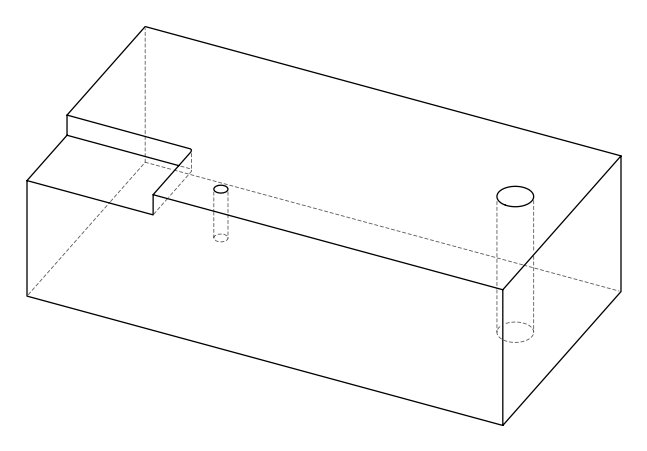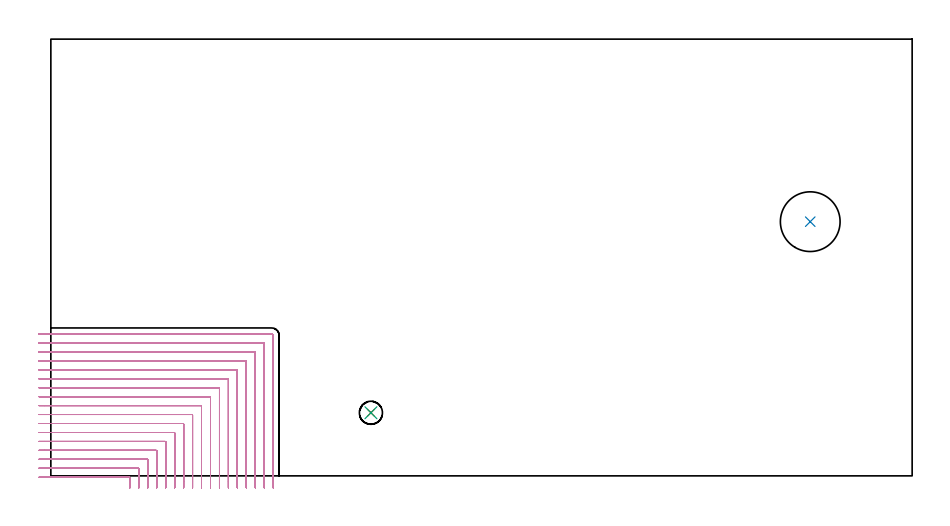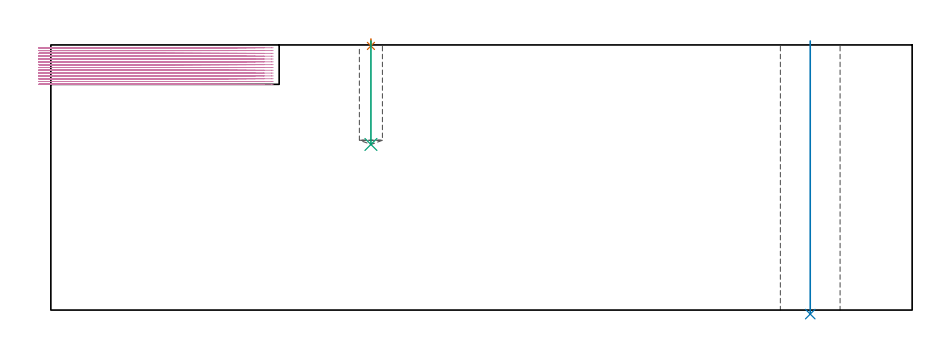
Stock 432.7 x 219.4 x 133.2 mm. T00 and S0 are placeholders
(PLAN: 4 operations, 3 tool changes, 65.3 min)
(1 SPOT_DRILL | STEP1POCKET | NXT0321_9005460120000 | 0.03 min | 4 mm3)
(2 INDEXABLE_INSERT_DRILL_THROUGH_HOLE_FROM_SOLID | STEP1HOLE | NXT0302_031 | 0.55 min | 94078 mm3)
(3 DRILL_BLIND_HOLE_INTO_CENTER | STEP1POCKET | NXT0301_087 | 0.21 min | 5112 mm3)
(4 MILL_CORNER_NOTCH_RECTANGULAR | CORNER_NOTCH_RECTANGULAR | UGT0201_014 | Follow Part, ap 1.5, ae 75% | 64.52 min | 168686 mm3)
(TOOL NXT0321_9005460120000 | NC Spot Drill, 142deg, 12mm, Carbide, Uncoated | D12 PA142 FL30 Z2)
(TOOL NXT0302_031 | Index. Insert Drill 30mm [880-D3000L32-05] | D30 PA176 FL150 Z2)
(TOOL NXT0301_087 | Carbide Drill 11.6mm [860.1-1160-058A1-MM 2214] | D11.6 PA140 FL72 Z2)
(TOOL UGT0201_014 | End mill 6 mm | D6 FL24 Z4)
(OP 1 SPOT_DRILL)
G17 G21 G94 G90
T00 M6
G54
G17 G0 G90 X160.8 Y31.7 S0 M3
G43 Z143.2 H0
G94 G81 G98 Z132.701 F250. R136.2
G80
M5
M2
(OP 2 INDEXABLE_INSERT_DRILL_THROUGH_HOLE_FROM_SOLID)
G17 G21 G94 G90
T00 M6
G54
G17 G0 G90 X381.5 Y127.7 S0 M3
G43 Z143.2 H1
G94 G81 G98 Z-2.024 F250. R135.2
G80
M5
M2
(OP 3 DRILL_BLIND_HOLE_INTO_CENTER)
G17 G21 G94 G90
T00 M6
G54
G17 G0 G90 X160.8 Y31.7 S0 M3
G43 Z143.2 H1
G94 G81 G98 Z83.2 F250. R135.2
G80
M5
M2
(OP 4 MILL_CORNER_NOTCH_RECTANGULAR)
G17 G21 G94 G90
T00 M6
G54
G17 G0 G90 X39.7 Y-6. S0 M3
G43 Z143.2 H0
Z131.786
G94 G1 Y-3. F250.
Y-0.995 F500.
G3 X39.405 Y-0.7 R0.3
G1 X-2.917
X-5.917 F250.
G0 Z143.2
X44.2 Y-6.
Z131.786
G1 Y-3.
Y3.505 F500.
G3 X43.905 Y3.8 R0.3
G1 X-3.
X-6. F250.
G0 Z143.2
X48.7 Y-6.
Z131.786
G1 Y-3.
Y8.005 F500.
G3 X48.405 Y8.3 R0.3
G1 X-3.
X-6. F250.
G0 Z143.2
X53.2 Y-6.
Z131.786
G1 Y-3.
Y12.505 F500.
G3 X52.905 Y12.8 R0.3
G1 X-3.
X-6. F250.
G0 Z143.2
X57.7 Y-6.
Z131.786
G1 Y-3.
Y17.004 F500.
G3 X57.404 Y17.3 R0.3
G1 X-3.
X-6. F250.
G0 Z143.2
X62.2 Y-6.
Z131.786
G1 Y-3.
Y21.504 F500.
G3 X61.904 Y21.8 R0.3
G1 X-3.
X-6. F250.
G0 Z143.2
X66.7 Y-6.
Z131.786
G1 Y-3.
Y26.004 F500.
G3 X66.404 Y26.3 R0.3
G1 X-3.
X-6. F250.
G0 Z143.2
X71.2 Y-6.
Z131.786
G1 Y-3.
Y30.504 F500.
G3 X70.904 Y30.8 R0.3
G1 X-3.
X-6. F250.
G0 Z143.2
X75.7 Y-6.
Z131.786
G1 Y-3.
Y35.004 F500.
G3 X75.404 Y35.3 R0.3
G1 X-3.
X-6. F250.
G0 Z143.2
X80.2 Y-6.
Z131.786
G1 Y-3.
Y39.504 F500.
G3 X79.904 Y39.8 R0.3
G1 X-3.
X-6. F250.
G0 Z143.2
X84.7 Y-6.
Z131.786
G1 Y-3.
Y44.003 F500.
G3 X84.403 Y44.3 R0.3
G1 X-3.
X-6. F250.
G0 Z143.2
X89.2 Y-6.
Z131.786
G1 Y-3.
Y48.503 F500.
G3 X88.903 Y48.8 R0.3
G1 X-3.
X-6. F250.
G0 Z143.2
X93.7 Y-6.
Z131.786
G1 Y-3.
Y53.003 F500.
G3 X93.403 Y53.3 R0.3
G1 X-3.
X-6. F250.
G0 Z143.2
X98.2 Y-6.
Z131.786
G1 Y-3.
Y57.503 F500.
G3 X97.903 Y57.8 R0.3
G1 X-3.
X-6. F250.
G0 Z143.2
X102.7 Y-6.
Z131.786
G1 Y-3.
Y62.003 F500.
G3 X102.403 Y62.3 R0.3
G1 X-3.
X-6. F250.
G0 Z143.2
X107.2 Y-6.
Z131.786
G1 Y-3.
Y66.503 F500.
G3 X106.903 Y66.8 R0.3
G1 X-3.
X-6. F250.
G0 Z143.2
X111.7 Y-6.
Z131.786
G1 Y-3.
Y70.5 F500.
G3 X110.9 Y71.3 R0.8
G1 X-3.
X-6. F250.
G0 Z143.2
X39.7 Y-6.
Z130.371
G1 Y-3.
Y-0.995 F500.
G3 X39.405 Y-0.7 R0.3
G1 X-2.917
X-5.917 F250.
G0 Z143.2
X44.2 Y-6.
Z130.371
G1 Y-3.
Y3.505 F500.
G3 X43.905 Y3.8 R0.3
G1 X-3.
X-6. F250.
G0 Z143.2
X48.7 Y-6.
Z130.371
G1 Y-3.
Y8.005 F500.
G3 X48.405 Y8.3 R0.3
G1 X-3.
X-6. F250.
G0 Z143.2
X53.2 Y-6.
Z130.371
G1 Y-3.
Y12.505 F500.
G3 X52.905 Y12.8 R0.3
G1 X-3.
X-6. F250.
G0 Z143.2
X57.7 Y-6.
Z130.371
G1 Y-3.
Y17.004 F500.
G3 X57.404 Y17.3 R0.3
G1 X-3.
X-6. F250.
G0 Z143.2
X62.2 Y-6.
Z130.371
G1 Y-3.
Y21.504 F500.
G3 X61.904 Y21.8 R0.3
G1 X-3.
X-6. F250.
G0 Z143.2
X66.7 Y-6.
Z130.371
G1 Y-3.
Y26.004 F500.
G3 X66.404 Y26.3 R0.3
G1 X-3.
X-6. F250.
G0 Z143.2
X71.2 Y-6.
Z130.371
G1 Y-3.
Y30.504 F500.
G3 X70.904 Y30.8 R0.3
G1 X-3.
X-6. F250.
G0 Z143.2
X75.7 Y-6.
Z130.371
G1 Y-3.
Y35.004 F500.
G3 X75.404 Y35.3 R0.3
G1 X-3.
X-6. F250.
G0 Z143.2
X80.2 Y-6.
Z130.371
G1 Y-3.
Y39.504 F500.
G3 X79.904 Y39.8 R0.3
G1 X-3.
X-6. F250.
G0 Z143.2
X84.7 Y-6.
Z130.371
G1 Y-3.
Y44.003 F500.
G3 X84.403 Y44.3 R0.3
G1 X-3.
X-6. F250.
G0 Z143.2
X89.2 Y-6.
Z130.371
G1 Y-3.
Y48.503 F500.
G3 X88.903 Y48.8 R0.3
G1 X-3.
X-6. F250.
G0 Z143.2
X93.7 Y-6.
Z130.371
G1 Y-3.
Y53.003 F500.
G3 X93.403 Y53.3 R0.3
G1 X-3.
X-6. F250.
G0 Z143.2
X98.2 Y-6.
Z130.371
G1 Y-3.
Y57.503 F500.
G3 X97.903 Y57.8 R0.3
G1 X-3.
X-6. F250.
G0 Z143.2
X102.7 Y-6.
Z130.371
G1 Y-3.
Y62.003 F500.
G3 X102.403 Y62.3 R0.3
G1 X-3.
X-6. F250.
G0 Z143.2
X107.2 Y-6.
Z130.371
G1 Y-3.
Y66.503 F500.
G3 X106.903 Y66.8 R0.3
G1 X-3.
X-6. F250.
G0 Z143.2
X111.7 Y-6.
Z130.371
G1 Y-3.
Y70.5 F500.
G3 X110.9 Y71.3 R0.8
G1 X-3.
X-6. F250.
G0 Z143.2
X39.7 Y-6.
Z128.957
G1 Y-3.
Y-0.995 F500.
G3 X39.405 Y-0.7 R0.3
G1 X-2.917
X-5.917 F250.
G0 Z143.2
X44.2 Y-6.
Z128.957
G1 Y-3.
Y3.505 F500.
G3 X43.905 Y3.8 R0.3
G1 X-3.
X-6. F250.
G0 Z143.2
X48.7 Y-6.
Z128.957
G1 Y-3.
Y8.005 F500.
G3 X48.405 Y8.3 R0.3
G1 X-3.
X-6. F250.
G0 Z143.2
X53.2 Y-6.
Z128.957
G1 Y-3.
Y12.505 F500.
G3 X52.905 Y12.8 R0.3
G1 X-3.
X-6. F250.
G0 Z143.2
X57.7 Y-6.
Z128.957
G1 Y-3.
Y17.004 F500.
G3 X57.404 Y17.3 R0.3
G1 X-3.
X-6. F250.
G0 Z143.2
X62.2 Y-6.
Z128.957
G1 Y-3.
Y21.504 F500.
G3 X61.904 Y21.8 R0.3
G1 X-3.
X-6. F250.
G0 Z143.2
X66.7 Y-6.
Z128.957
G1 Y-3.
Y26.004 F500.
G3 X66.404 Y26.3 R0.3
G1 X-3.
X-6. F250.
G0 Z143.2
X71.2 Y-6.
Z128.957
G1 Y-3.
Y30.504 F500.
G3 X70.904 Y30.8 R0.3
G1 X-3.
X-6. F250.
G0 Z143.2
X75.7 Y-6.
Z128.957
G1 Y-3.
Y35.004 F500.
G3 X75.404 Y35.3 R0.3
G1 X-3.
X-6. F250.
G0 Z143.2
X80.2 Y-6.
Z128.957
G1 Y-3.
Y39.504 F500.
G3 X79.904 Y39.8 R0.3
G1 X-3.
X-6. F250.
G0 Z143.2
X84.7 Y-6.
Z128.957
G1 Y-3.
Y44.003 F500.
G3 X84.403 Y44.3 R0.3
G1 X-3.
X-6. F250.
G0 Z143.2
X89.2 Y-6.
Z128.957
G1 Y-3.
Y48.503 F500.
G3 X88.903 Y48.8 R0.3
G1 X-3.
X-6. F250.
G0 Z143.2
X93.7 Y-6.
Z128.957
G1 Y-3.
Y53.003 F500.
G3 X93.403 Y53.3 R0.3
G1 X-3.
X-6. F250.
G0 Z143.2
X98.2 Y-6.
Z128.957
G1 Y-3.
Y57.503 F500.
G3 X97.903 Y57.8 R0.3
G1 X-3.
X-6. F250.
G0 Z143.2
X102.7 Y-6.
Z128.957
G1 Y-3.
Y62.003 F500.
G3 X102.403 Y62.3 R0.3
G1 X-3.
X-6. F250.
G0 Z143.2
X107.2 Y-6.
Z128.957
G1 Y-3.
Y66.503 F500.
G3 X106.903 Y66.8 R0.3
G1 X-3.
X-6. F250.
G0 Z143.2
X111.7 Y-6.
Z128.957
G1 Y-3.
Y70.5 F500.
G3 X110.9 Y71.3 R0.8
G1 X-3.
X-6. F250.
G0 Z143.2
X39.7 Y-6.
Z127.543
G1 Y-3.
Y-0.995 F500.
G3 X39.405 Y-0.7 R0.3
G1 X-2.917
X-5.917 F250.
G0 Z143.2
X44.2 Y-6.
Z127.543
G1 Y-3.
Y3.505 F500.
G3 X43.905 Y3.8 R0.3
G1 X-3.
X-6. F250.
G0 Z143.2
X48.7 Y-6.
Z127.543
G1 Y-3.
Y8.005 F500.
G3 X48.405 Y8.3 R0.3
G1 X-3.
X-6. F250.
G0 Z143.2
X53.2 Y-6.
Z127.543
G1 Y-3.
Y12.505 F500.
G3 X52.905 Y12.8 R0.3
G1 X-3.
X-6. F250.
G0 Z143.2
X57.7 Y-6.
Z127.543
G1 Y-3.
Y17.004 F500.
G3 X57.404 Y17.3 R0.3
G1 X-3.
X-6. F250.
G0 Z143.2
X62.2 Y-6.
Z127.543
G1 Y-3.
Y21.504 F500.
G3 X61.904 Y21.8 R0.3
G1 X-3.
X-6. F250.
G0 Z143.2
X66.7 Y-6.
Z127.543
G1 Y-3.
Y26.004 F500.
G3 X66.404 Y26.3 R0.3
G1 X-3.
X-6. F250.
G0 Z143.2
X71.2 Y-6.
Z127.543
G1 Y-3.
Y30.504 F500.
G3 X70.904 Y30.8 R0.3
G1 X-3.
X-6. F250.
G0 Z143.2
X75.7 Y-6.
Z127.543
G1 Y-3.
Y35.004 F500.
G3 X75.404 Y35.3 R0.3
G1 X-3.
X-6. F250.
G0 Z143.2
X80.2 Y-6.
Z127.543
G1 Y-3.
Y39.504 F500.
G3 X79.904 Y39.8 R0.3
G1 X-3.
X-6. F250.
G0 Z143.2
X84.7 Y-6.
Z127.543
G1 Y-3.
Y44.003 F500.
G3 X84.403 Y44.3 R0.3
G1 X-3.
X-6. F250.
G0 Z143.2
X89.2 Y-6.
Z127.543
G1 Y-3.
Y48.503 F500.
G3 X88.903 Y48.8 R0.3
G1 X-3.
X-6. F250.
G0 Z143.2
X93.7 Y-6.
Z127.543
G1 Y-3.
Y53.003 F500.
G3 X93.403 Y53.3 R0.3
G1 X-3.
X-6. F250.
G0 Z143.2
X98.2 Y-6.
Z127.543
G1 Y-3.
Y57.503 F500.
G3 X97.903 Y57.8 R0.3
G1 X-3.
X-6. F250.
G0 Z143.2
X102.7 Y-6.
Z127.543
G1 Y-3.
Y62.003 F500.
G3 X102.403 Y62.3 R0.3
G1 X-3.
X-6. F250.
G0 Z143.2
X107.2 Y-6.
Z127.543
G1 Y-3.
Y66.503 F500.
G3 X106.903 Y66.8 R0.3
G1 X-3.
X-6. F250.
G0 Z143.2
X111.7 Y-6.
Z127.543
G1 Y-3.
Y70.5 F500.
G3 X110.9 Y71.3 R0.8
G1 X-3.
X-6. F250.
G0 Z143.2
X39.7 Y-6.
Z126.129
G1 Y-3.
Y-0.995 F500.
G3 X39.405 Y-0.7 R0.3
G1 X-2.917
X-5.917 F250.
G0 Z143.2
X44.2 Y-6.
Z126.129
G1 Y-3.
Y3.505 F500.
G3 X43.905 Y3.8 R0.3
G1 X-3.
X-6. F250.
G0 Z143.2
X48.7 Y-6.
Z126.129
G1 Y-3.
Y8.005 F500.
G3 X48.405 Y8.3 R0.3
G1 X-3.
X-6. F250.
G0 Z143.2
X53.2 Y-6.
Z126.129
G1 Y-3.
Y12.505 F500.
G3 X52.905 Y12.8 R0.3
G1 X-3.
X-6. F250.
G0 Z143.2
X57.7 Y-6.
Z126.129
G1 Y-3.
Y17.004 F500.
G3 X57.404 Y17.3 R0.3
G1 X-3.
X-6. F250.
G0 Z143.2
X62.2 Y-6.
Z126.129
G1 Y-3.
Y21.504 F500.
G3 X61.904 Y21.8 R0.3
G1 X-3.
X-6. F250.
G0 Z143.2
X66.7 Y-6.
Z126.129
G1 Y-3.
Y26.004 F500.
G3 X66.404 Y26.3 R0.3
G1 X-3.
X-6. F250.
G0 Z143.2
X71.2 Y-6.
Z126.129
G1 Y-3.
Y30.504 F500.
G3 X70.904 Y30.8 R0.3
G1 X-3.
X-6. F250.
G0 Z143.2
X75.7 Y-6.
Z126.129
G1 Y-3.
Y35.004 F500.
G3 X75.404 Y35.3 R0.3
G1 X-3.
X-6. F250.
G0 Z143.2
X80.2 Y-6.
Z126.129
G1 Y-3.
Y39.504 F500.
G3 X79.904 Y39.8 R0.3
G1 X-3.
X-6. F250.
G0 Z143.2
X84.7 Y-6.
Z126.129
G1 Y-3.
Y44.003 F500.
G3 X84.403 Y44.3 R0.3
G1 X-3.
X-6. F250.
G0 Z143.2
X89.2 Y-6.
Z126.129
G1 Y-3.
Y48.503 F500.
G3 X88.903 Y48.8 R0.3
G1 X-3.
X-6. F250.
G0 Z143.2
X93.7 Y-6.
Z126.129
G1 Y-3.
Y53.003 F500.
G3 X93.403 Y53.3 R0.3
G1 X-3.
X-6. F250.
G0 Z143.2
X98.2 Y-6.
Z126.129
G1 Y-3.
Y57.503 F500.
G3 X97.903 Y57.8 R0.3
G1 X-3.
X-6. F250.
G0 Z143.2
X102.7 Y-6.
Z126.129
G1 Y-3.
Y62.003 F500.
G3 X102.403 Y62.3 R0.3
G1 X-3.
X-6. F250.
G0 Z143.2
X107.2 Y-6.
Z126.129
G1 Y-3.
Y66.503 F500.
G3 X106.903 Y66.8 R0.3
G1 X-3.
X-6. F250.
G0 Z143.2
X111.7 Y-6.
Z126.129
G1 Y-3.
Y70.5 F500.
G3 X110.9 Y71.3 R0.8
G1 X-3.
X-6. F250.
G0 Z143.2
X39.7 Y-6.
Z124.714
G1 Y-3.
Y-0.995 F500.
G3 X39.405 Y-0.7 R0.3
G1 X-2.917
X-5.917 F250.
G0 Z143.2
X44.2 Y-6.
Z124.714
G1 Y-3.
Y3.505 F500.
G3 X43.905 Y3.8 R0.3
G1 X-3.
X-6. F250.
G0 Z143.2
X48.7 Y-6.
Z124.714
G1 Y-3.
Y8.005 F500.
G3 X48.405 Y8.3 R0.3
G1 X-3.
X-6. F250.
G0 Z143.2
X53.2 Y-6.
Z124.714
G1 Y-3.
Y12.505 F500.
G3 X52.905 Y12.8 R0.3
G1 X-3.
X-6. F250.
G0 Z143.2
X57.7 Y-6.
Z124.714
G1 Y-3.
Y17.004 F500.
G3 X57.404 Y17.3 R0.3
G1 X-3.
X-6. F250.
G0 Z143.2
X62.2 Y-6.
Z124.714
G1 Y-3.
Y21.504 F500.
G3 X61.904 Y21.8 R0.3
G1 X-3.
X-6. F250.
G0 Z143.2
X66.7 Y-6.
Z124.714
G1 Y-3.
Y26.004 F500.
G3 X66.404 Y26.3 R0.3
G1 X-3.
X-6. F250.
G0 Z143.2
X71.2 Y-6.
Z124.714
G1 Y-3.
Y30.504 F500.
G3 X70.904 Y30.8 R0.3
G1 X-3.
X-6. F250.
G0 Z143.2
X75.7 Y-6.
Z124.714
G1 Y-3.
Y35.004 F500.
G3 X75.404 Y35.3 R0.3
G1 X-3.
X-6. F250.
G0 Z143.2
X80.2 Y-6.
Z124.714
G1 Y-3.
Y39.504 F500.
G3 X79.904 Y39.8 R0.3
G1 X-3.
X-6. F250.
G0 Z143.2
X84.7 Y-6.
Z124.714
G1 Y-3.
Y44.003 F500.
G3 X84.403 Y44.3 R0.3
G1 X-3.
X-6. F250.
G0 Z143.2
X89.2 Y-6.
Z124.714
G1 Y-3.
Y48.503 F500.
G3 X88.903 Y48.8 R0.3
G1 X-3.
X-6. F250.
G0 Z143.2
X93.7 Y-6.
Z124.714
G1 Y-3.
Y53.003 F500.
G3 X93.403 Y53.3 R0.3
G1 X-3.
X-6. F250.
G0 Z143.2
X98.2 Y-6.
Z124.714
G1 Y-3.
Y57.503 F500.
G3 X97.903 Y57.8 R0.3
G1 X-3.
X-6. F250.
G0 Z143.2
X102.7 Y-6.
Z124.714
G1 Y-3.
Y62.003 F500.
G3 X102.403 Y62.3 R0.3
G1 X-3.
X-6. F250.
G0 Z143.2
X107.2 Y-6.
Z124.714
G1 Y-3.
Y66.503 F500.
G3 X106.903 Y66.8 R0.3
G1 X-3.
X-6. F250.
G0 Z143.2
X111.7 Y-6.
Z124.714
G1 Y-3.
Y70.5 F500.
G3 X110.9 Y71.3 R0.8
G1 X-3.
X-6. F250.
G0 Z143.2
X39.7 Y-6.
Z123.3
G1 Y-3.
Y-0.995 F500.
G3 X39.405 Y-0.7 R0.3
G1 X-2.917
X-5.917 F250.
G0 Z143.2
X44.2 Y-6.
Z123.3
G1 Y-3.
Y3.505 F500.
G3 X43.905 Y3.8 R0.3
G1 X-3.
X-6. F250.
G0 Z143.2
X48.7 Y-6.
Z123.3
G1 Y-3.
Y8.005 F500.
G3 X48.405 Y8.3 R0.3
G1 X-3.
X-6. F250.
G0 Z143.2
X53.2 Y-6.
Z123.3
G1 Y-3.
Y12.505 F500.
G3 X52.905 Y12.8 R0.3
G1 X-3.
X-6. F250.
G0 Z143.2
X57.7 Y-6.
Z123.3
G1 Y-3.
Y17.004 F500.
G3 X57.404 Y17.3 R0.3
G1 X-3.
X-6. F250.
G0 Z143.2
X62.2 Y-6.
Z123.3
G1 Y-3.
Y21.504 F500.
G3 X61.904 Y21.8 R0.3
G1 X-3.
X-6. F250.
G0 Z143.2
X66.7 Y-6.
Z123.3
G1 Y-3.
Y26.004 F500.
G3 X66.404 Y26.3 R0.3
G1 X-3.
X-6. F250.
G0 Z143.2
X71.2 Y-6.
Z123.3
G1 Y-3.
Y30.504 F500.
G3 X70.904 Y30.8 R0.3
G1 X-3.
X-6. F250.
G0 Z143.2
X75.7 Y-6.
Z123.3
G1 Y-3.
Y35.004 F500.
G3 X75.404 Y35.3 R0.3
G1 X-3.
X-6. F250.
G0 Z143.2
X80.2 Y-6.
Z123.3
G1 Y-3.
Y39.504 F500.
G3 X79.904 Y39.8 R0.3
G1 X-3.
X-6. F250.
G0 Z143.2
X84.7 Y-6.
Z123.3
G1 Y-3.
Y44.003 F500.
G3 X84.403 Y44.3 R0.3
G1 X-3.
X-6. F250.
G0 Z143.2
X89.2 Y-6.
Z123.3
G1 Y-3.
Y48.503 F500.
G3 X88.903 Y48.8 R0.3
G1 X-3.
X-6. F250.
G0 Z143.2
X93.7 Y-6.
Z123.3
G1 Y-3.
Y53.003 F500.
G3 X93.403 Y53.3 R0.3
G1 X-3.
X-6. F250.
G0 Z143.2
X98.2 Y-6.
Z123.3
G1 Y-3.
Y57.503 F500.
G3 X97.903 Y57.8 R0.3
G1 X-3.
X-6. F250.
G0 Z143.2
X102.7 Y-6.
Z123.3
G1 Y-3.
Y62.003 F500.
G3 X102.403 Y62.3 R0.3
G1 X-3.
X-6. F250.
G0 Z143.2
X107.2 Y-6.
Z123.3
G1 Y-3.
Y66.503 F500.
G3 X106.903 Y66.8 R0.3
G1 X-3.
X-6. F250.
G0 Z143.2
X111.7 Y-6.
Z123.3
G1 Y-3.
Y70.5 F500.
G3 X110.9 Y71.3 R0.8
G1 X-3.
X-6. F250.
G0 Z143.2
X39.7 Y-6.
Z121.886
G1 Y-3.
Y-0.995 F500.
G3 X39.405 Y-0.7 R0.3
G1 X-2.917
X-5.917 F250.
G0 Z143.2
X44.2 Y-6.
Z121.886
G1 Y-3.
Y3.505 F500.
G3 X43.905 Y3.8 R0.3
G1 X-3.
X-6. F250.
G0 Z143.2
X48.7 Y-6.
Z121.886
G1 Y-3.
Y8.005 F500.
G3 X48.405 Y8.3 R0.3
G1 X-3.
X-6. F250.
G0 Z143.2
X53.2 Y-6.
Z121.886
G1 Y-3.
Y12.505 F500.
G3 X52.905 Y12.8 R0.3
G1 X-3.
X-6. F250.
G0 Z143.2
X57.7 Y-6.
Z121.886
G1 Y-3.
Y17.004 F500.
G3 X57.404 Y17.3 R0.3
G1 X-3.
X-6. F250.
G0 Z143.2
X62.2 Y-6.
Z121.886
G1 Y-3.
Y21.504 F500.
G3 X61.904 Y21.8 R0.3
G1 X-3.
X-6. F250.
G0 Z143.2
X66.7 Y-6.
Z121.886
G1 Y-3.
Y26.004 F500.
G3 X66.404 Y26.3 R0.3
G1 X-3.
X-6. F250.
G0 Z143.2
X71.2 Y-6.
Z121.886
G1 Y-3.
Y30.504 F500.
G3 X70.904 Y30.8 R0.3
G1 X-3.
X-6. F250.
G0 Z143.2
X75.7 Y-6.
Z121.886
G1 Y-3.
Y35.004 F500.
G3 X75.404 Y35.3 R0.3
G1 X-3.
X-6. F250.
G0 Z143.2
X80.2 Y-6.
Z121.886
G1 Y-3.
Y39.504 F500.
G3 X79.904 Y39.8 R0.3
G1 X-3.
X-6. F250.
G0 Z143.2
X84.7 Y-6.
Z121.886
G1 Y-3.
Y44.003 F500.
G3 X84.403 Y44.3 R0.3
G1 X-3.
X-6. F250.
G0 Z143.2
X89.2 Y-6.
Z121.886
G1 Y-3.
Y48.503 F500.
G3 X88.903 Y48.8 R0.3
G1 X-3.
X-6. F250.
G0 Z143.2
X93.7 Y-6.
Z121.886
G1 Y-3.
Y53.003 F500.
G3 X93.403 Y53.3 R0.3
G1 X-3.
X-6. F250.
G0 Z143.2
X98.2 Y-6.
Z121.886
G1 Y-3.
Y57.503 F500.
G3 X97.903 Y57.8 R0.3
G1 X-3.
X-6. F250.
G0 Z143.2
X102.7 Y-6.
Z121.886
G1 Y-3.
Y62.003 F500.
G3 X102.403 Y62.3 R0.3
G1 X-3.
X-6. F250.
G0 Z143.2
X107.2 Y-6.
Z121.886
G1 Y-3.
Y66.503 F500.
G3 X106.903 Y66.8 R0.3
G1 X-3.
X-6. F250.
G0 Z143.2
X111.7 Y-6.
Z121.886
G1 Y-3.
Y70.5 F500.
G3 X110.9 Y71.3 R0.8
G1 X-3.
X-6. F250.
G0 Z143.2
X39.7 Y-6.
Z120.471
G1 Y-3.
Y-0.995 F500.
G3 X39.405 Y-0.7 R0.3
G1 X-2.917
X-5.917 F250.
G0 Z143.2
X44.2 Y-6.
Z120.471
G1 Y-3.
Y3.505 F500.
G3 X43.905 Y3.8 R0.3
G1 X-3.
X-6. F250.
G0 Z143.2
X48.7 Y-6.
Z120.471
G1 Y-3.
Y8.005 F500.
G3 X48.405 Y8.3 R0.3
G1 X-3.
X-6. F250.
G0 Z143.2
X53.2 Y-6.
Z120.471
G1 Y-3.
Y12.505 F500.
G3 X52.905 Y12.8 R0.3
G1 X-3.
X-6. F250.
G0 Z143.2
X57.7 Y-6.
Z120.471
G1 Y-3.
Y17.004 F500.
G3 X57.404 Y17.3 R0.3
G1 X-3.
X-6. F250.
G0 Z143.2
X62.2 Y-6.
Z120.471
G1 Y-3.
Y21.504 F500.
G3 X61.904 Y21.8 R0.3
G1 X-3.
X-6. F250.
G0 Z143.2
X66.7 Y-6.
Z120.471
G1 Y-3.
Y26.004 F500.
G3 X66.404 Y26.3 R0.3
G1 X-3.
X-6. F250.
G0 Z143.2
X71.2 Y-6.
Z120.471
G1 Y-3.
Y30.504 F500.
G3 X70.904 Y30.8 R0.3
G1 X-3.
X-6. F250.
G0 Z143.2
X75.7 Y-6.
Z120.471
G1 Y-3.
Y35.004 F500.
G3 X75.404 Y35.3 R0.3
G1 X-3.
X-6. F250.
G0 Z143.2
X80.2 Y-6.
Z120.471
G1 Y-3.
Y39.504 F500.
G3 X79.904 Y39.8 R0.3
G1 X-3.
X-6. F250.
G0 Z143.2
X84.7 Y-6.
Z120.471
G1 Y-3.
Y44.003 F500.
G3 X84.403 Y44.3 R0.3
G1 X-3.
X-6. F250.
G0 Z143.2
X89.2 Y-6.
Z120.471
G1 Y-3.
Y48.503 F500.
G3 X88.903 Y48.8 R0.3
G1 X-3.
X-6. F250.
G0 Z143.2
X93.7 Y-6.
Z120.471
G1 Y-3.
Y53.003 F500.
G3 X93.403 Y53.3 R0.3
G1 X-3.
X-6. F250.
G0 Z143.2
X98.2 Y-6.
Z120.471
G1 Y-3.
Y57.503 F500.
G3 X97.903 Y57.8 R0.3
G1 X-3.
X-6. F250.
G0 Z143.2
X102.7 Y-6.
Z120.471
G1 Y-3.
Y62.003 F500.
G3 X102.403 Y62.3 R0.3
G1 X-3.
X-6. F250.
G0 Z143.2
X107.2 Y-6.
Z120.471
G1 Y-3.
Y66.503 F500.
G3 X106.903 Y66.8 R0.3
G1 X-3.
X-6. F250.
G0 Z143.2
X111.7 Y-6.
Z120.471
G1 Y-3.
Y70.5 F500.
G3 X110.9 Y71.3 R0.8
G1 X-3.
X-6. F250.
G0 Z143.2
X39.7 Y-6.
Z119.057
G1 Y-3.
Y-0.995 F500.
G3 X39.405 Y-0.7 R0.3
G1 X-2.917
X-5.917 F250.
G0 Z143.2
X44.2 Y-6.
Z119.057
G1 Y-3.
Y3.505 F500.
G3 X43.905 Y3.8 R0.3
G1 X-3.
X-6. F250.
G0 Z143.2
X48.7 Y-6.
Z119.057
G1 Y-3.
Y8.005 F500.
G3 X48.405 Y8.3 R0.3
G1 X-3.
X-6. F250.
G0 Z143.2
X53.2 Y-6.
Z119.057
G1 Y-3.
Y12.505 F500.
G3 X52.905 Y12.8 R0.3
G1 X-3.
X-6. F250.
G0 Z143.2
X57.7 Y-6.
Z119.057
G1 Y-3.
Y17.004 F500.
G3 X57.404 Y17.3 R0.3
G1 X-3.
X-6. F250.
G0 Z143.2
X62.2 Y-6.
Z119.057
G1 Y-3.
Y21.504 F500.
G3 X61.904 Y21.8 R0.3
G1 X-3.
X-6. F250.
G0 Z143.2
X66.7 Y-6.
Z119.057
G1 Y-3.
Y26.004 F500.
G3 X66.404 Y26.3 R0.3
G1 X-3.
X-6. F250.
G0 Z143.2
X71.2 Y-6.
Z119.057
G1 Y-3.
Y30.504 F500.
G3 X70.904 Y30.8 R0.3
G1 X-3.
X-6. F250.
G0 Z143.2
X75.7 Y-6.
Z119.057
G1 Y-3.
Y35.004 F500.
G3 X75.404 Y35.3 R0.3
G1 X-3.
X-6. F250.
G0 Z143.2
X80.2 Y-6.
Z119.057
G1 Y-3.
Y39.504 F500.
G3 X79.904 Y39.8 R0.3
G1 X-3.
X-6. F250.
G0 Z143.2
X84.7 Y-6.
Z119.057
G1 Y-3.
Y44.003 F500.
G3 X84.403 Y44.3 R0.3
G1 X-3.
X-6. F250.
G0 Z143.2
X89.2 Y-6.
Z119.057
G1 Y-3.
Y48.503 F500.
G3 X88.903 Y48.8 R0.3
G1 X-3.
X-6. F250.
G0 Z143.2
X93.7 Y-6.
Z119.057
G1 Y-3.
Y53.003 F500.
G3 X93.403 Y53.3 R0.3
G1 X-3.
X-6. F250.
G0 Z143.2
X98.2 Y-6.
Z119.057
G1 Y-3.
Y57.503 F500.
G3 X97.903 Y57.8 R0.3
G1 X-3.
X-6. F250.
G0 Z143.2
X102.7 Y-6.
Z119.057
G1 Y-3.
Y62.003 F500.
G3 X102.403 Y62.3 R0.3
G1 X-3.
X-6. F250.
G0 Z143.2
X107.2 Y-6.
Z119.057
G1 Y-3.
Y66.503 F500.
G3 X106.903 Y66.8 R0.3
G1 X-3.
X-6. F250.
G0 Z143.2
X111.7 Y-6.
Z119.057
G1 Y-3.
Y70.5 F500.
G3 X110.9 Y71.3 R0.8
G1 X-3.
X-6. F250.
G0 Z143.2
X39.7 Y-6.
Z117.643
G1 Y-3.
Y-0.995 F500.
G3 X39.405 Y-0.7 R0.3
G1 X-2.917
X-5.917 F250.
G0 Z143.2
X44.2 Y-6.
Z117.643
G1 Y-3.
Y3.505 F500.
G3 X43.905 Y3.8 R0.3
G1 X-3.
X-6. F250.
G0 Z143.2
X48.7 Y-6.
Z117.643
G1 Y-3.
Y8.005 F500.
G3 X48.405 Y8.3 R0.3
G1 X-3.
X-6. F250.
G0 Z143.2
X53.2 Y-6.
Z117.643
G1 Y-3.
Y12.505 F500.
G3 X52.905 Y12.8 R0.3
G1 X-3.
X-6. F250.
G0 Z143.2
X57.7 Y-6.
Z117.643
G1 Y-3.
Y17.004 F500.
G3 X57.404 Y17.3 R0.3
G1 X-3.
X-6. F250.
G0 Z143.2
X62.2 Y-6.
Z117.643
G1 Y-3.
Y21.504 F500.
G3 X61.904 Y21.8 R0.3
G1 X-3.
X-6. F250.
G0 Z143.2
X66.7 Y-6.
Z117.643
G1 Y-3.
Y26.004 F500.
G3 X66.404 Y26.3 R0.3
G1 X-3.
X-6. F250.
G0 Z143.2
X71.2 Y-6.
Z117.643
G1 Y-3.
Y30.504 F500.
G3 X70.904 Y30.8 R0.3
G1 X-3.
X-6. F250.
G0 Z143.2
X75.7 Y-6.
Z117.643
G1 Y-3.
Y35.004 F500.
G3 X75.404 Y35.3 R0.3
G1 X-3.
X-6. F250.
G0 Z143.2
X80.2 Y-6.
Z117.643
G1 Y-3.
Y39.504 F500.
G3 X79.904 Y39.8 R0.3
G1 X-3.
X-6. F250.
G0 Z143.2
X84.7 Y-6.
Z117.643
G1 Y-3.
Y44.003 F500.
G3 X84.403 Y44.3 R0.3
G1 X-3.
X-6. F250.
G0 Z143.2
X89.2 Y-6.
Z117.643
G1 Y-3.
Y48.503 F500.
G3 X88.903 Y48.8 R0.3
G1 X-3.
X-6. F250.
G0 Z143.2
X93.7 Y-6.
Z117.643
G1 Y-3.
Y53.003 F500.
G3 X93.403 Y53.3 R0.3
G1 X-3.
X-6. F250.
G0 Z143.2
X98.2 Y-6.
Z117.643
G1 Y-3.
Y57.503 F500.
G3 X97.903 Y57.8 R0.3
G1 X-3.
X-6. F250.
G0 Z143.2
X102.7 Y-6.
Z117.643
G1 Y-3.
Y62.003 F500.
G3 X102.403 Y62.3 R0.3
G1 X-3.
X-6. F250.
G0 Z143.2
X107.2 Y-6.
Z117.643
G1 Y-3.
Y66.503 F500.
G3 X106.903 Y66.8 R0.3
G1 X-3.
X-6. F250.
G0 Z143.2
X111.7 Y-6.
Z117.643
G1 Y-3.
Y70.5 F500.
G3 X110.9 Y71.3 R0.8
G1 X-3.
X-6. F250.
G0 Z143.2
X39.7 Y-6.
Z116.229
G1 Y-3.
Y-0.995 F500.
G3 X39.405 Y-0.7 R0.3
G1 X-2.917
X-5.917 F250.
G0 Z143.2
X44.2 Y-6.
Z116.229
G1 Y-3.
Y3.505 F500.
G3 X43.905 Y3.8 R0.3
G1 X-3.
X-6. F250.
G0 Z143.2
X48.7 Y-6.
Z116.229
G1 Y-3.
Y8.005 F500.
G3 X48.405 Y8.3 R0.3
G1 X-3.
X-6. F250.
G0 Z143.2
X53.2 Y-6.
Z116.229
G1 Y-3.
Y12.505 F500.
G3 X52.905 Y12.8 R0.3
G1 X-3.
X-6. F250.
G0 Z143.2
X57.7 Y-6.
Z116.229
G1 Y-3.
Y17.004 F500.
G3 X57.404 Y17.3 R0.3
G1 X-3.
X-6. F250.
G0 Z143.2
X62.2 Y-6.
Z116.229
G1 Y-3.
Y21.504 F500.
G3 X61.904 Y21.8 R0.3
G1 X-3.
X-6. F250.
G0 Z143.2
X66.7 Y-6.
Z116.229
G1 Y-3.
Y26.004 F500.
G3 X66.404 Y26.3 R0.3
G1 X-3.
X-6. F250.
G0 Z143.2
X71.2 Y-6.
Z116.229
G1 Y-3.
Y30.504 F500.
G3 X70.904 Y30.8 R0.3
G1 X-3.
X-6. F250.
G0 Z143.2
X75.7 Y-6.
Z116.229
G1 Y-3.
Y35.004 F500.
G3 X75.404 Y35.3 R0.3
G1 X-3.
X-6. F250.
G0 Z143.2
X80.2 Y-6.
Z116.229
G1 Y-3.
Y39.504 F500.
G3 X79.904 Y39.8 R0.3
G1 X-3.
X-6. F250.
G0 Z143.2
X84.7 Y-6.
Z116.229
G1 Y-3.
Y44.003 F500.
G3 X84.403 Y44.3 R0.3
G1 X-3.
X-6. F250.
G0 Z143.2
X89.2 Y-6.
Z116.229
G1 Y-3.
Y48.503 F500.
G3 X88.903 Y48.8 R0.3
G1 X-3.
X-6. F250.
G0 Z143.2
X93.7 Y-6.
Z116.229
G1 Y-3.
Y53.003 F500.
G3 X93.403 Y53.3 R0.3
G1 X-3.
X-6. F250.
G0 Z143.2
X98.2 Y-6.
Z116.229
G1 Y-3.
Y57.503 F500.
G3 X97.903 Y57.8 R0.3
G1 X-3.
X-6. F250.
G0 Z143.2
X102.7 Y-6.
Z116.229
G1 Y-3.
Y62.003 F500.
G3 X102.403 Y62.3 R0.3
G1 X-3.
X-6. F250.
G0 Z143.2
X107.2 Y-6.
Z116.229
G1 Y-3.
Y66.503 F500.
G3 X106.903 Y66.8 R0.3
G1 X-3.
X-6. F250.
G0 Z143.2
X111.7 Y-6.
Z116.229
G1 Y-3.
Y70.5 F500.
G3 X110.9 Y71.3 R0.8
G1 X-3.
X-6. F250.
G0 Z143.2
X39.7 Y-6.
Z114.814
G1 Y-3.
Y-0.995 F500.
G3 X39.405 Y-0.7 R0.3
G1 X-2.917
X-5.917 F250.
G0 Z143.2
X44.2 Y-6.
Z114.814
G1 Y-3.
Y3.505 F500.
G3 X43.905 Y3.8 R0.3
G1 X-3.
X-6. F250.
G0 Z143.2
X48.7 Y-6.
Z114.814
G1 Y-3.
Y8.005 F500.
G3 X48.405 Y8.3 R0.3
G1 X-3.
X-6. F250.
G0 Z143.2
X53.2 Y-6.
Z114.814
G1 Y-3.
Y12.505 F500.
G3 X52.905 Y12.8 R0.3
G1 X-3.
X-6. F250.
G0 Z143.2
X57.7 Y-6.
Z114.814
G1 Y-3.
Y17.004 F500.
G3 X57.404 Y17.3 R0.3
G1 X-3.
X-6. F250.
G0 Z143.2
X62.2 Y-6.
Z114.814
G1 Y-3.
Y21.504 F500.
G3 X61.904 Y21.8 R0.3
G1 X-3.
X-6. F250.
G0 Z143.2
X66.7 Y-6.
Z114.814
G1 Y-3.
Y26.004 F500.
G3 X66.404 Y26.3 R0.3
G1 X-3.
X-6. F250.
G0 Z143.2
X71.2 Y-6.
Z114.814
G1 Y-3.
Y30.504 F500.
G3 X70.904 Y30.8 R0.3
G1 X-3.
X-6. F250.
G0 Z143.2
X75.7 Y-6.
Z114.814
G1 Y-3.
Y35.004 F500.
G3 X75.404 Y35.3 R0.3
G1 X-3.
X-6. F250.
G0 Z143.2
X80.2 Y-6.
Z114.814
G1 Y-3.
Y39.504 F500.
G3 X79.904 Y39.8 R0.3
G1 X-3.
X-6. F250.
G0 Z143.2
X84.7 Y-6.
Z114.814
G1 Y-3.
Y44.003 F500.
G3 X84.403 Y44.3 R0.3
G1 X-3.
X-6. F250.
G0 Z143.2
X89.2 Y-6.
Z114.814
G1 Y-3.
Y48.503 F500.
G3 X88.903 Y48.8 R0.3
G1 X-3.
X-6. F250.
G0 Z143.2
X93.7 Y-6.
Z114.814
G1 Y-3.
Y53.003 F500.
G3 X93.403 Y53.3 R0.3
G1 X-3.
X-6. F250.
G0 Z143.2
X98.2 Y-6.
Z114.814
G1 Y-3.
Y57.503 F500.
G3 X97.903 Y57.8 R0.3
G1 X-3.
X-6. F250.
G0 Z143.2
X102.7 Y-6.
Z114.814
G1 Y-3.
Y62.003 F500.
G3 X102.403 Y62.3 R0.3
G1 X-3.
X-6. F250.
G0 Z143.2
X107.2 Y-6.
Z114.814
G1 Y-3.
Y66.503 F500.
G3 X106.903 Y66.8 R0.3
G1 X-3.
X-6. F250.
G0 Z143.2
X111.7 Y-6.
Z114.814
G1 Y-3.
Y70.5 F500.
G3 X110.9 Y71.3 R0.8
G1 X-3.
X-6. F250.
G0 Z143.2
X39.7 Y-6.
Z113.4
G1 Y-3.
Y-0.995 F500.
G3 X39.405 Y-0.7 R0.3
G1 X-2.917
X-5.917 F250.
G0 Z143.2
X44.2 Y-6.
Z113.4
G1 Y-3.
Y3.505 F500.
G3 X43.905 Y3.8 R0.3
G1 X-3.
X-6. F250.
G0 Z143.2
X48.7 Y-6.
Z113.4
G1 Y-3.
Y8.005 F500.
G3 X48.405 Y8.3 R0.3
G1 X-3.
X-6. F250.
G0 Z143.2
X53.2 Y-6.
Z113.4
G1 Y-3.
Y12.505 F500.
G3 X52.905 Y12.8 R0.3
G1 X-3.
X-6. F250.
G0 Z143.2
X57.7 Y-6.
Z113.4
G1 Y-3.
Y17.004 F500.
G3 X57.404 Y17.3 R0.3
G1 X-3.
X-6. F250.
G0 Z143.2
X62.2 Y-6.
Z113.4
G1 Y-3.
Y21.504 F500.
G3 X61.904 Y21.8 R0.3
G1 X-3.
X-6. F250.
G0 Z143.2
X66.7 Y-6.
Z113.4
G1 Y-3.
Y26.004 F500.
G3 X66.404 Y26.3 R0.3
G1 X-3.
X-6. F250.
G0 Z143.2
X71.2 Y-6.
Z113.4
G1 Y-3.
Y30.504 F500.
G3 X70.904 Y30.8 R0.3
G1 X-3.
X-6. F250.
G0 Z143.2
X75.7 Y-6.
Z113.4
G1 Y-3.
Y35.004 F500.
G3 X75.404 Y35.3 R0.3
G1 X-3.
X-6. F250.
G0 Z143.2
X80.2 Y-6.
Z113.4
G1 Y-3.
Y39.504 F500.
G3 X79.904 Y39.8 R0.3
G1 X-3.
X-6. F250.
G0 Z143.2
X84.7 Y-6.
Z113.4
G1 Y-3.
Y44.003 F500.
G3 X84.403 Y44.3 R0.3
G1 X-3.
X-6. F250.
G0 Z143.2
X89.2 Y-6.
Z113.4
G1 Y-3.
Y48.503 F500.
G3 X88.903 Y48.8 R0.3
G1 X-3.
X-6. F250.
G0 Z143.2
X93.7 Y-6.
Z113.4
G1 Y-3.
Y53.003 F500.
G3 X93.403 Y53.3 R0.3
G1 X-3.
X-6. F250.
G0 Z143.2
X98.2 Y-6.
Z113.4
G1 Y-3.
Y57.503 F500.
G3 X97.903 Y57.8 R0.3
G1 X-3.
X-6. F250.
G0 Z143.2
X102.7 Y-6.
Z113.4
G1 Y-3.
Y62.003 F500.
G3 X102.403 Y62.3 R0.3
G1 X-3.
X-6. F250.
G0 Z143.2
X107.2 Y-6.
Z113.4
G1 Y-3.
Y66.503 F500.
G3 X106.903 Y66.8 R0.3
G1 X-3.
X-6. F250.
G0 Z143.2
X111.7 Y-6.
Z113.4
G1 Y-3.
Y70.5 F500.
G3 X110.9 Y71.3 R0.8
G1 X-3.
X-6. F250.
G0 Z143.2
M5
M2
